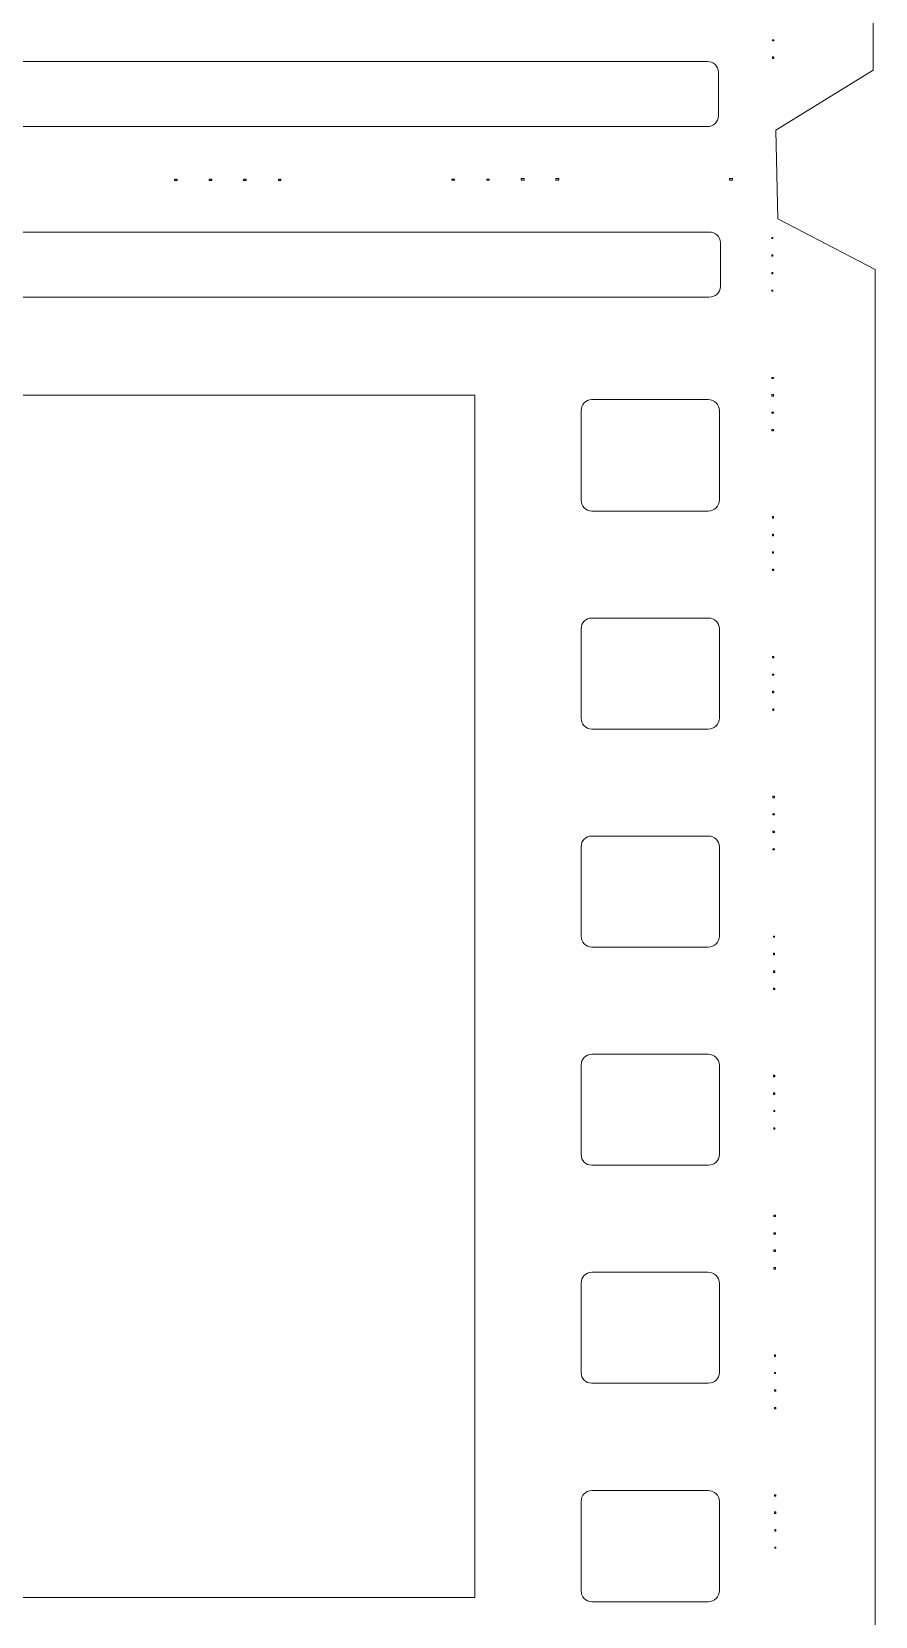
# Model space of a CAD drawing. Header units: centimetres. Extents: x -7.3 to 7.2, y -9.5 to 9.5.
# Drawn here: x -3.171 to -1.789, y 4.317 to 6.913 of the extents above; entities that cross this region are included whole.
import ezdxf

# ---------------------------------------------------------------- set-up
doc = ezdxf.new("R2010")
doc.units = ezdxf.units.CM
doc.header["$MEASUREMENT"] = 0
doc.layers.add('Layer 1', color=7, linetype='Continuous')

msp = doc.modelspace()

# ---------------------------------------------------------------- linework, layer by layer
at = {"layer": 'Layer 1', "lineweight": 9}
for points, knots in [([(-4.46691, 9.52087), (-4.46691, 9.52087), (-4.57605, 9.34393), (-4.57605, 9.34393), (-4.57605, 9.34393), (-4.57605, 9.34393), (-4.61905, 9.34393), (-4.61905, 9.34393), (-4.61905, 9.34393), (-4.61905, 9.34393), (-7.29051, 9.34393), (-7.29051, 9.34393), (-7.29051, 9.34393), (-7.29051, 9.34393), (-7.29051, -9.34393), (-7.29051, -9.34393), (-7.29051, -9.34393), (-7.29051, -9.34393), (-4.61905, -9.34393), (-4.61905, -9.34393), (-4.61905, -9.34393), (-4.61905, -9.34393), (-4.57605, -9.34393), (-4.57605, -9.34393), (-4.57605, -9.34393), (-4.57605, -9.34393), (-4.46691, -9.52004), (-4.46691, -9.52004), (-4.46691, -9.52004), (-4.46691, -9.52004), (-2.11956, -9.52004), (-2.11956, -9.52004), (-2.11956, -9.52004), (-2.11956, -9.52004), (-2.02778, -9.34393), (-2.02778, -9.34393), (-2.02778, -9.34393), (-2.02778, -9.34393), (-1.95172, -9.34393), (-1.95172, -9.34393), (-1.95172, -9.34393), (-1.95172, -9.34393), (-1.95172, -9.28026), (-1.95172, -9.28026), (-1.95172, -9.28026), (-1.95172, -9.28026), (-1.79214, -9.19675), (-1.79214, -9.19675), (-1.79214, -9.19675), (-1.79214, -9.19675), (-1.79214, -6.8494), (-1.79214, -6.8494), (-1.79214, -6.8494), (-1.79214, -6.8494), (-1.95172, -6.75101), (-1.95172, -6.75101), (-1.95172, -6.75101), (-1.95172, -6.75101), (-1.94841, -6.5997), (-1.94841, -6.5997), (-1.94841, -6.5997), (-1.94841, -6.5997), (-1.78883, -6.50131), (-1.78883, -6.50131), (-1.78883, -6.50131), (-1.78883, -6.50131), (-1.78883, -4.15396), (-1.78883, -4.15396), (-1.78883, -4.15396), (-1.78883, -4.15396), (-1.94841, -4.0721), (-1.94841, -4.0721), (-1.94841, -4.0721), (-1.94841, -4.0721), (-1.94841, -3.92989), (-1.94841, -3.92989), (-1.94841, -3.92989), (-1.94841, -3.92989), (-1.78883, -3.83232), (-1.78883, -3.83232), (-1.78883, -3.83232), (-1.78883, -3.83232), (-1.78883, -1.48497), (-1.78883, -1.48497), (-1.78883, -1.48497), (-1.78883, -1.48497), (-1.94841, -1.40229), (-1.94841, -1.40229), (-1.94841, -1.40229), (-1.94841, -1.40229), (-1.94841, -1.26008), (-1.94841, -1.26008), (-1.94841, -1.26008), (-1.94841, -1.26008), (-1.78883, -1.16169), (-1.78883, -1.16169), (-1.78883, -1.16169), (-1.78883, -1.16169), (-1.78883, 1.18484), (-1.78883, 1.18484), (-1.78883, 1.18484), (-1.78883, 1.18484), (-1.94841, 1.26752), (-1.94841, 1.26752), (-1.94841, 1.26752), (-1.94841, 1.26752), (-1.94841, 1.40891), (-1.94841, 1.40891), (-1.94841, 1.40891), (-1.94841, 1.40891), (-1.78883, 1.50647), (-1.78883, 1.50647), (-1.78883, 1.50647), (-1.78883, 1.50647), (-1.78883, 3.85382), (-1.78883, 3.85382), (-1.78883, 3.85382), (-1.78883, 3.85382), (-1.94841, 3.9365), (-1.94841, 3.9365), (-1.94841, 3.9365), (-1.94841, 3.9365), (-1.94841, 4.07872), (-1.94841, 4.07872), (-1.94841, 4.07872), (-1.94841, 4.07872), (-1.78883, 4.17711), (-1.78883, 4.17711), (-1.78883, 4.17711), (-1.78883, 4.17711), (-1.78883, 6.52363), (-1.78883, 6.52363), (-1.78883, 6.52363), (-1.78883, 6.52363), (-1.94841, 6.60632), (-1.94841, 6.60632), (-1.94841, 6.60632), (-1.94841, 6.60632), (-1.95172, 6.75184), (-1.95172, 6.75184), (-1.95172, 6.75184), (-1.95172, 6.75184), (-1.79214, 6.85023), (-1.79214, 6.85023), (-1.79214, 6.85023), (-1.79214, 6.85023), (-1.79214, 9.19758), (-1.79214, 9.19758), (-1.79214, 9.19758), (-1.79214, 9.19758), (-1.95172, 9.28026), (-1.95172, 9.28026), (-1.95172, 9.28026), (-1.95172, 9.28026), (-1.95172, 9.34393), (-1.95172, 9.34393), (-1.95172, 9.34393), (-1.95172, 9.34393), (-2.02778, 9.34393), (-2.02778, 9.34393), (-2.02778, 9.34393), (-2.02778, 9.34393), (-2.11956, 9.52087), (-2.11956, 9.52087), (-2.11956, 9.52087), (-2.11956, 9.52087), (-4.46691, 9.52087), (-4.46691, 9.52087)], [0, 0, 0, 0, 0.0232558, 0.0232558, 0.0232558, 0.0232558, 0.0465116, 0.0465116, 0.0465116, 0.0465116, 0.0697674, 0.0697674, 0.0697674, 0.0697674, 0.0930233, 0.0930233, 0.0930233, 0.0930233, 0.1162791, 0.1162791, 0.1162791, 0.1162791, 0.1395349, 0.1395349, 0.1395349, 0.1395349, 0.1627907, 0.1627907, 0.1627907, 0.1627907, 0.1860465, 0.1860465, 0.1860465, 0.1860465, 0.2093023, 0.2093023, 0.2093023, 0.2093023, 0.2325581, 0.2325581, 0.2325581, 0.2325581, 0.255814, 0.255814, 0.255814, 0.255814, 0.2790698, 0.2790698, 0.2790698, 0.2790698, 0.3023256, 0.3023256, 0.3023256, 0.3023256, 0.3255814, 0.3255814, 0.3255814, 0.3255814, 0.3488372, 0.3488372, 0.3488372, 0.3488372, 0.372093, 0.372093, 0.372093, 0.372093, 0.3953488, 0.3953488, 0.3953488, 0.3953488, 0.4186047, 0.4186047, 0.4186047, 0.4186047, 0.4418605, 0.4418605, 0.4418605, 0.4418605, 0.4651163, 0.4651163, 0.4651163, 0.4651163, 0.4883721, 0.4883721, 0.4883721, 0.4883721, 0.5116279, 0.5116279, 0.5116279, 0.5116279, 0.5348837, 0.5348837, 0.5348837, 0.5348837, 0.5581395, 0.5581395, 0.5581395, 0.5581395, 0.5813953, 0.5813953, 0.5813953, 0.5813953, 0.6046512, 0.6046512, 0.6046512, 0.6046512, 0.627907, 0.627907, 0.627907, 0.627907, 0.6511628, 0.6511628, 0.6511628, 0.6511628, 0.6744186, 0.6744186, 0.6744186, 0.6744186, 0.6976744, 0.6976744, 0.6976744, 0.6976744, 0.7209302, 0.7209302, 0.7209302, 0.7209302, 0.744186, 0.744186, 0.744186, 0.744186, 0.7674419, 0.7674419, 0.7674419, 0.7674419, 0.7906977, 0.7906977, 0.7906977, 0.7906977, 0.8139535, 0.8139535, 0.8139535, 0.8139535, 0.8372093, 0.8372093, 0.8372093, 0.8372093, 0.8604651, 0.8604651, 0.8604651, 0.8604651, 0.8837209, 0.8837209, 0.8837209, 0.8837209, 0.9069767, 0.9069767, 0.9069767, 0.9069767, 0.9302326, 0.9302326, 0.9302326, 0.9302326, 0.9534884, 0.9534884, 0.9534884, 0.9534884, 1, 1, 1, 1]), ([(-1.9575, 6.89984), (-1.9575, 6.89984), (-1.95502, 6.89984), (-1.95502, 6.89984), (-1.95502, 6.89984), (-1.95502, 6.89984), (-1.95502, 6.89818), (-1.95502, 6.89818), (-1.95502, 6.89818), (-1.95502, 6.89818), (-1.9575, 6.89818), (-1.9575, 6.89818), (-1.9575, 6.89818), (-1.9575, 6.89818), (-1.9575, 6.89984), (-1.9575, 6.89984)], [0, 0, 0, 0, 0.2, 0.2, 0.2, 0.2, 0.4, 0.4, 0.4, 0.4, 0.6, 0.6, 0.6, 0.6, 1, 1, 1, 1]), ([(-4.50577, 6.86428), (-4.50577, 6.86428), (-2.06416, 6.86428), (-2.06416, 6.86428), (-2.06416, 6.86428), (-2.05431, 6.86428), (-2.04597, 6.85677), (-2.04597, 6.84692), (-2.04597, 6.84692), (-2.04597, 6.84692), (-2.04597, 6.77499), (-2.04597, 6.77499), (-2.04597, 6.77499), (-2.04597, 6.76514), (-2.05431, 6.75762), (-2.06416, 6.75762), (-2.06416, 6.75762), (-2.06416, 6.75762), (-4.50577, 6.75762), (-4.50577, 6.75762), (-4.50577, 6.75762), (-4.51562, 6.75762), (-4.52313, 6.76514), (-4.52313, 6.77499), (-4.52313, 6.77499), (-4.52313, 6.77499), (-4.52313, 6.84692), (-4.52313, 6.84692), (-4.52313, 6.84692), (-4.52313, 6.85677), (-4.51562, 6.86428), (-4.50577, 6.86428)], [0, 0, 0, 0, 0.1111111, 0.1111111, 0.1111111, 0.1111111, 0.2222222, 0.2222222, 0.2222222, 0.2222222, 0.3333333, 0.3333333, 0.3333333, 0.3333333, 0.4444444, 0.4444444, 0.4444444, 0.4444444, 0.5555556, 0.5555556, 0.5555556, 0.5555556, 0.6666667, 0.6666667, 0.6666667, 0.6666667, 0.7777778, 0.7777778, 0.7777778, 0.7777778, 1, 1, 1, 1]), ([(-1.9575, 6.87173), (-1.9575, 6.87173), (-1.95502, 6.87173), (-1.95502, 6.87173), (-1.95502, 6.87173), (-1.95502, 6.87173), (-1.95502, 6.86924), (-1.95502, 6.86924), (-1.95502, 6.86924), (-1.95502, 6.86924), (-1.9575, 6.86924), (-1.9575, 6.86924), (-1.9575, 6.86924), (-1.9575, 6.86924), (-1.9575, 6.87173), (-1.9575, 6.87173)], [0, 0, 0, 0, 0.2, 0.2, 0.2, 0.2, 0.4, 0.4, 0.4, 0.4, 0.6, 0.6, 0.6, 0.6, 1, 1, 1, 1]), ([(-2.36926, 6.67246), (-2.36926, 6.67246), (-2.3643, 6.67246), (-2.3643, 6.67246), (-2.3643, 6.67246), (-2.3643, 6.67246), (-2.3643, 6.66998), (-2.3643, 6.66998), (-2.3643, 6.66998), (-2.3643, 6.66998), (-2.36926, 6.66998), (-2.36926, 6.66998), (-2.36926, 6.66998), (-2.36926, 6.66998), (-2.36926, 6.67246), (-2.36926, 6.67246)], [0, 0, 0, 0, 0.2, 0.2, 0.2, 0.2, 0.4, 0.4, 0.4, 0.4, 0.6, 0.6, 0.6, 0.6, 1, 1, 1, 1]), ([(-2.31221, 6.67246), (-2.31221, 6.67246), (-2.30725, 6.67246), (-2.30725, 6.67246), (-2.30725, 6.67246), (-2.30725, 6.67246), (-2.30725, 6.66998), (-2.30725, 6.66998), (-2.30725, 6.66998), (-2.30725, 6.66998), (-2.31221, 6.66998), (-2.31221, 6.66998), (-2.31221, 6.66998), (-2.31221, 6.66998), (-2.31221, 6.67246), (-2.31221, 6.67246)], [0, 0, 0, 0, 0.2, 0.2, 0.2, 0.2, 0.4, 0.4, 0.4, 0.4, 0.6, 0.6, 0.6, 0.6, 1, 1, 1, 1]), ([(-2.02778, 6.67246), (-2.02778, 6.67246), (-2.02282, 6.67246), (-2.02282, 6.67246), (-2.02282, 6.67246), (-2.02282, 6.67246), (-2.02282, 6.66998), (-2.02282, 6.66998), (-2.02282, 6.66998), (-2.02282, 6.66998), (-2.02778, 6.66998), (-2.02778, 6.66998), (-2.02778, 6.66998), (-2.02778, 6.66998), (-2.02778, 6.67246), (-2.02778, 6.67246)], [0, 0, 0, 0, 0.2, 0.2, 0.2, 0.2, 0.4, 0.4, 0.4, 0.4, 0.6, 0.6, 0.6, 0.6, 1, 1, 1, 1]), ([(-2.93729, 6.67163), (-2.93729, 6.67163), (-2.93315, 6.67163), (-2.93315, 6.67163), (-2.93315, 6.67163), (-2.93315, 6.67163), (-2.93315, 6.66915), (-2.93315, 6.66915), (-2.93315, 6.66915), (-2.93315, 6.66915), (-2.93729, 6.66915), (-2.93729, 6.66915), (-2.93729, 6.66915), (-2.93729, 6.66915), (-2.93729, 6.67163), (-2.93729, 6.67163)], [0, 0, 0, 0, 0.2, 0.2, 0.2, 0.2, 0.4, 0.4, 0.4, 0.4, 0.6, 0.6, 0.6, 0.6, 1, 1, 1, 1]), ([(-2.88024, 6.67163), (-2.88024, 6.67163), (-2.8761, 6.67163), (-2.8761, 6.67163), (-2.8761, 6.67163), (-2.8761, 6.67163), (-2.8761, 6.66915), (-2.8761, 6.66915), (-2.8761, 6.66915), (-2.8761, 6.66915), (-2.88024, 6.66915), (-2.88024, 6.66915), (-2.88024, 6.66915), (-2.88024, 6.66915), (-2.88024, 6.67163), (-2.88024, 6.67163)], [0, 0, 0, 0, 0.2, 0.2, 0.2, 0.2, 0.4, 0.4, 0.4, 0.4, 0.6, 0.6, 0.6, 0.6, 1, 1, 1, 1]), ([(-2.82401, 6.67163), (-2.82401, 6.67163), (-2.81988, 6.67163), (-2.81988, 6.67163), (-2.81988, 6.67163), (-2.81988, 6.67163), (-2.81988, 6.66915), (-2.81988, 6.66915), (-2.81988, 6.66915), (-2.81988, 6.66915), (-2.82401, 6.66915), (-2.82401, 6.66915), (-2.82401, 6.66915), (-2.82401, 6.66915), (-2.82401, 6.67163), (-2.82401, 6.67163)], [0, 0, 0, 0, 0.2, 0.2, 0.2, 0.2, 0.4, 0.4, 0.4, 0.4, 0.6, 0.6, 0.6, 0.6, 1, 1, 1, 1]), ([(-2.76696, 6.67163), (-2.76696, 6.67163), (-2.76283, 6.67163), (-2.76283, 6.67163), (-2.76283, 6.67163), (-2.76283, 6.67163), (-2.76283, 6.66915), (-2.76283, 6.66915), (-2.76283, 6.66915), (-2.76283, 6.66915), (-2.76696, 6.66915), (-2.76696, 6.66915), (-2.76696, 6.66915), (-2.76696, 6.66915), (-2.76696, 6.67163), (-2.76696, 6.67163)], [0, 0, 0, 0, 0.2, 0.2, 0.2, 0.2, 0.4, 0.4, 0.4, 0.4, 0.6, 0.6, 0.6, 0.6, 1, 1, 1, 1]), ([(-2.48254, 6.67163), (-2.48254, 6.67163), (-2.4784, 6.67163), (-2.4784, 6.67163), (-2.4784, 6.67163), (-2.4784, 6.67163), (-2.4784, 6.66998), (-2.4784, 6.66998), (-2.4784, 6.66998), (-2.4784, 6.66998), (-2.48254, 6.66998), (-2.48254, 6.66998), (-2.48254, 6.66998), (-2.48254, 6.66998), (-2.48254, 6.67163), (-2.48254, 6.67163)], [0, 0, 0, 0, 0.2, 0.2, 0.2, 0.2, 0.4, 0.4, 0.4, 0.4, 0.6, 0.6, 0.6, 0.6, 1, 1, 1, 1]), ([(-2.42549, 6.67163), (-2.42549, 6.67163), (-2.42135, 6.67163), (-2.42135, 6.67163), (-2.42135, 6.67163), (-2.42135, 6.67163), (-2.42135, 6.66998), (-2.42135, 6.66998), (-2.42135, 6.66998), (-2.42135, 6.66998), (-2.42549, 6.66998), (-2.42549, 6.66998), (-2.42549, 6.66998), (-2.42549, 6.66998), (-2.42549, 6.67163), (-2.42549, 6.67163)], [0, 0, 0, 0, 0.2, 0.2, 0.2, 0.2, 0.4, 0.4, 0.4, 0.4, 0.6, 0.6, 0.6, 0.6, 1, 1, 1, 1]), ([(-4.50246, 6.58482), (-4.50246, 6.58482), (-2.06086, 6.58482), (-2.06086, 6.58482), (-2.06086, 6.58482), (-2.05101, 6.58482), (-2.04267, 6.57731), (-2.04267, 6.56745), (-2.04267, 6.56745), (-2.04267, 6.56745), (-2.04267, 6.49552), (-2.04267, 6.49552), (-2.04267, 6.49552), (-2.04267, 6.48567), (-2.051, 6.47816), (-2.06086, 6.47816), (-2.06086, 6.47816), (-2.06086, 6.47816), (-4.50246, 6.47816), (-4.50246, 6.47816), (-4.50246, 6.47816), (-4.51232, 6.47816), (-4.52065, 6.48567), (-4.52065, 6.49552), (-4.52065, 6.49552), (-4.52065, 6.49552), (-4.52065, 6.56745), (-4.52065, 6.56745), (-4.52065, 6.56745), (-4.52065, 6.57731), (-4.51232, 6.58482), (-4.50246, 6.58482)], [0, 0, 0, 0, 0.1111111, 0.1111111, 0.1111111, 0.1111111, 0.2222222, 0.2222222, 0.2222222, 0.2222222, 0.3333333, 0.3333333, 0.3333333, 0.3333333, 0.4444444, 0.4444444, 0.4444444, 0.4444444, 0.5555556, 0.5555556, 0.5555556, 0.5555556, 0.6666667, 0.6666667, 0.6666667, 0.6666667, 0.7777778, 0.7777778, 0.7777778, 0.7777778, 1, 1, 1, 1]), ([(-1.95833, 6.57572), (-1.95833, 6.57572), (-1.95668, 6.57572), (-1.95668, 6.57572), (-1.95668, 6.57572), (-1.95668, 6.57572), (-1.95668, 6.57407), (-1.95668, 6.57407), (-1.95668, 6.57407), (-1.95668, 6.57407), (-1.95833, 6.57407), (-1.95833, 6.57407), (-1.95833, 6.57407), (-1.95833, 6.57407), (-1.95833, 6.57572), (-1.95833, 6.57572)], [0, 0, 0, 0, 0.2, 0.2, 0.2, 0.2, 0.4, 0.4, 0.4, 0.4, 0.6, 0.6, 0.6, 0.6, 1, 1, 1, 1]), ([(-1.95833, 6.54761), (-1.95833, 6.54761), (-1.95668, 6.54761), (-1.95668, 6.54761), (-1.95668, 6.54761), (-1.95668, 6.54761), (-1.95668, 6.54513), (-1.95668, 6.54513), (-1.95668, 6.54513), (-1.95668, 6.54513), (-1.95833, 6.54513), (-1.95833, 6.54513), (-1.95833, 6.54513), (-1.95833, 6.54513), (-1.95833, 6.54761), (-1.95833, 6.54761)], [0, 0, 0, 0, 0.2, 0.2, 0.2, 0.2, 0.4, 0.4, 0.4, 0.4, 0.6, 0.6, 0.6, 0.6, 1, 1, 1, 1]), ([(-1.95833, 6.51867), (-1.95833, 6.51867), (-1.95668, 6.51867), (-1.95668, 6.51867), (-1.95668, 6.51867), (-1.95668, 6.51867), (-1.95668, 6.51619), (-1.95668, 6.51619), (-1.95668, 6.51619), (-1.95668, 6.51619), (-1.95833, 6.51619), (-1.95833, 6.51619), (-1.95833, 6.51619), (-1.95833, 6.51619), (-1.95833, 6.51867), (-1.95833, 6.51867)], [0, 0, 0, 0, 0.2, 0.2, 0.2, 0.2, 0.4, 0.4, 0.4, 0.4, 0.6, 0.6, 0.6, 0.6, 1, 1, 1, 1]), ([(-1.95833, 6.48973), (-1.95833, 6.48973), (-1.95668, 6.48973), (-1.95668, 6.48973), (-1.95668, 6.48973), (-1.95668, 6.48973), (-1.95668, 6.48808), (-1.95668, 6.48808), (-1.95668, 6.48808), (-1.95668, 6.48808), (-1.95833, 6.48808), (-1.95833, 6.48808), (-1.95833, 6.48808), (-1.95833, 6.48808), (-1.95833, 6.48973), (-1.95833, 6.48973)], [0, 0, 0, 0, 0.2, 0.2, 0.2, 0.2, 0.4, 0.4, 0.4, 0.4, 0.6, 0.6, 0.6, 0.6, 1, 1, 1, 1]), ([(-1.95833, 6.34669), (-1.95833, 6.34669), (-1.95585, 6.34669), (-1.95585, 6.34669), (-1.95585, 6.34669), (-1.95585, 6.34669), (-1.95585, 6.34504), (-1.95585, 6.34504), (-1.95585, 6.34504), (-1.95585, 6.34504), (-1.95833, 6.34504), (-1.95833, 6.34504), (-1.95833, 6.34504), (-1.95833, 6.34504), (-1.95833, 6.34669), (-1.95833, 6.34669)], [0, 0, 0, 0, 0.2, 0.2, 0.2, 0.2, 0.4, 0.4, 0.4, 0.4, 0.6, 0.6, 0.6, 0.6, 1, 1, 1, 1]), ([(-4.16264, 6.31775), (-4.16264, 6.31775), (-2.44533, 6.31775), (-2.44533, 6.31775), (-2.44533, 6.31775), (-2.44533, 6.31775), (-2.44533, 4.34743), (-2.44533, 4.34743), (-2.44533, 4.34743), (-2.44533, 4.34743), (-4.16264, 4.34743), (-4.16264, 4.34743), (-4.16264, 4.34743), (-4.16264, 4.34743), (-4.16264, 6.31775), (-4.16264, 6.31775)], [0, 0, 0, 0, 0.2, 0.2, 0.2, 0.2, 0.4, 0.4, 0.4, 0.4, 0.6, 0.6, 0.6, 0.6, 1, 1, 1, 1]), ([(-2.25351, 6.31031), (-2.25351, 6.31031), (-2.06251, 6.31031), (-2.06251, 6.31031), (-2.06251, 6.31031), (-2.05266, 6.31031), (-2.04432, 6.30197), (-2.04432, 6.29212), (-2.04432, 6.29212), (-2.04432, 6.29212), (-2.04432, 6.14577), (-2.04432, 6.14577), (-2.04432, 6.14577), (-2.04432, 6.13592), (-2.05266, 6.12758), (-2.06251, 6.12758), (-2.06251, 6.12758), (-2.06251, 6.12758), (-2.25351, 6.12758), (-2.25351, 6.12758), (-2.25351, 6.12758), (-2.26336, 6.12758), (-2.27087, 6.13592), (-2.27087, 6.14577), (-2.27087, 6.14577), (-2.27087, 6.14577), (-2.27087, 6.29212), (-2.27087, 6.29212), (-2.27087, 6.29212), (-2.27087, 6.30197), (-2.26336, 6.31031), (-2.25351, 6.31031)], [0, 0, 0, 0, 0.1111111, 0.1111111, 0.1111111, 0.1111111, 0.2222222, 0.2222222, 0.2222222, 0.2222222, 0.3333333, 0.3333333, 0.3333333, 0.3333333, 0.4444444, 0.4444444, 0.4444444, 0.4444444, 0.5555556, 0.5555556, 0.5555556, 0.5555556, 0.6666667, 0.6666667, 0.6666667, 0.6666667, 0.7777778, 0.7777778, 0.7777778, 0.7777778, 1, 1, 1, 1]), ([(-1.95833, 6.31858), (-1.95833, 6.31858), (-1.95585, 6.31858), (-1.95585, 6.31858), (-1.95585, 6.31858), (-1.95585, 6.31858), (-1.95585, 6.3161), (-1.95585, 6.3161), (-1.95585, 6.3161), (-1.95585, 6.3161), (-1.95833, 6.3161), (-1.95833, 6.3161), (-1.95833, 6.3161), (-1.95833, 6.3161), (-1.95833, 6.31858), (-1.95833, 6.31858)], [0, 0, 0, 0, 0.2, 0.2, 0.2, 0.2, 0.4, 0.4, 0.4, 0.4, 0.6, 0.6, 0.6, 0.6, 1, 1, 1, 1]), ([(-1.95833, 6.28964), (-1.95833, 6.28964), (-1.95585, 6.28964), (-1.95585, 6.28964), (-1.95585, 6.28964), (-1.95585, 6.28964), (-1.95585, 6.28799), (-1.95585, 6.28799), (-1.95585, 6.28799), (-1.95585, 6.28799), (-1.95833, 6.28799), (-1.95833, 6.28799), (-1.95833, 6.28799), (-1.95833, 6.28799), (-1.95833, 6.28964), (-1.95833, 6.28964)], [0, 0, 0, 0, 0.2, 0.2, 0.2, 0.2, 0.4, 0.4, 0.4, 0.4, 0.6, 0.6, 0.6, 0.6, 1, 1, 1, 1]), ([(-1.95833, 6.26153), (-1.95833, 6.26153), (-1.95585, 6.26153), (-1.95585, 6.26153), (-1.95585, 6.26153), (-1.95585, 6.26153), (-1.95585, 6.25905), (-1.95585, 6.25905), (-1.95585, 6.25905), (-1.95585, 6.25905), (-1.95833, 6.25905), (-1.95833, 6.25905), (-1.95833, 6.25905), (-1.95833, 6.25905), (-1.95833, 6.26153), (-1.95833, 6.26153)], [0, 0, 0, 0, 0.2, 0.2, 0.2, 0.2, 0.4, 0.4, 0.4, 0.4, 0.6, 0.6, 0.6, 0.6, 1, 1, 1, 1]), ([(-1.9575, 6.11849), (-1.9575, 6.11849), (-1.95585, 6.11849), (-1.95585, 6.11849), (-1.95585, 6.11849), (-1.95585, 6.11849), (-1.95585, 6.11601), (-1.95585, 6.11601), (-1.95585, 6.11601), (-1.95585, 6.11601), (-1.9575, 6.11601), (-1.9575, 6.11601), (-1.9575, 6.11601), (-1.9575, 6.11601), (-1.9575, 6.11849), (-1.9575, 6.11849)], [0, 0, 0, 0, 0.2, 0.2, 0.2, 0.2, 0.4, 0.4, 0.4, 0.4, 0.6, 0.6, 0.6, 0.6, 1, 1, 1, 1]), ([(-1.9575, 6.08955), (-1.9575, 6.08955), (-1.95585, 6.08955), (-1.95585, 6.08955), (-1.95585, 6.08955), (-1.95585, 6.08955), (-1.95585, 6.08707), (-1.95585, 6.08707), (-1.95585, 6.08707), (-1.95585, 6.08707), (-1.9575, 6.08707), (-1.9575, 6.08707), (-1.9575, 6.08707), (-1.9575, 6.08707), (-1.9575, 6.08955), (-1.9575, 6.08955)], [0, 0, 0, 0, 0.2, 0.2, 0.2, 0.2, 0.4, 0.4, 0.4, 0.4, 0.6, 0.6, 0.6, 0.6, 1, 1, 1, 1]), ([(-1.9575, 6.06061), (-1.9575, 6.06061), (-1.95585, 6.06061), (-1.95585, 6.06061), (-1.95585, 6.06061), (-1.95585, 6.06061), (-1.95585, 6.05896), (-1.95585, 6.05896), (-1.95585, 6.05896), (-1.95585, 6.05896), (-1.9575, 6.05896), (-1.9575, 6.05896), (-1.9575, 6.05896), (-1.9575, 6.05896), (-1.9575, 6.06061), (-1.9575, 6.06061)], [0, 0, 0, 0, 0.2, 0.2, 0.2, 0.2, 0.4, 0.4, 0.4, 0.4, 0.6, 0.6, 0.6, 0.6, 1, 1, 1, 1]), ([(-1.9575, 6.0325), (-1.9575, 6.0325), (-1.95502, 6.0325), (-1.95502, 6.0325), (-1.95502, 6.0325), (-1.95502, 6.0325), (-1.95502, 6.03002), (-1.95502, 6.03002), (-1.95502, 6.03002), (-1.95502, 6.03002), (-1.9575, 6.03002), (-1.9575, 6.03002), (-1.9575, 6.03002), (-1.9575, 6.03002), (-1.9575, 6.0325), (-1.9575, 6.0325)], [0, 0, 0, 0, 0.2, 0.2, 0.2, 0.2, 0.4, 0.4, 0.4, 0.4, 0.6, 0.6, 0.6, 0.6, 1, 1, 1, 1]), ([(-2.25351, 5.9523), (-2.25351, 5.9523), (-2.06251, 5.9523), (-2.06251, 5.9523), (-2.06251, 5.9523), (-2.05266, 5.9523), (-2.04432, 5.94479), (-2.04432, 5.93493), (-2.04432, 5.93493), (-2.04432, 5.93493), (-2.04432, 5.78859), (-2.04432, 5.78859), (-2.04432, 5.78859), (-2.04432, 5.77874), (-2.05266, 5.7704), (-2.06251, 5.7704), (-2.06251, 5.7704), (-2.06251, 5.7704), (-2.25351, 5.7704), (-2.25351, 5.7704), (-2.25351, 5.7704), (-2.26336, 5.7704), (-2.27087, 5.77874), (-2.27087, 5.78859), (-2.27087, 5.78859), (-2.27087, 5.78859), (-2.27087, 5.93493), (-2.27087, 5.93493), (-2.27087, 5.93493), (-2.27087, 5.94479), (-2.26336, 5.9523), (-2.25351, 5.9523)], [0, 0, 0, 0, 0.1111111, 0.1111111, 0.1111111, 0.1111111, 0.2222222, 0.2222222, 0.2222222, 0.2222222, 0.3333333, 0.3333333, 0.3333333, 0.3333333, 0.4444444, 0.4444444, 0.4444444, 0.4444444, 0.5555556, 0.5555556, 0.5555556, 0.5555556, 0.6666667, 0.6666667, 0.6666667, 0.6666667, 0.7777778, 0.7777778, 0.7777778, 0.7777778, 1, 1, 1, 1]), ([(-1.9575, 5.88946), (-1.9575, 5.88946), (-1.95502, 5.88946), (-1.95502, 5.88946), (-1.95502, 5.88946), (-1.95502, 5.88946), (-1.95502, 5.88698), (-1.95502, 5.88698), (-1.95502, 5.88698), (-1.95502, 5.88698), (-1.9575, 5.88698), (-1.9575, 5.88698), (-1.9575, 5.88698), (-1.9575, 5.88698), (-1.9575, 5.88946), (-1.9575, 5.88946)], [0, 0, 0, 0, 0.2, 0.2, 0.2, 0.2, 0.4, 0.4, 0.4, 0.4, 0.6, 0.6, 0.6, 0.6, 1, 1, 1, 1]), ([(-1.9575, 5.86052), (-1.9575, 5.86052), (-1.95502, 5.86052), (-1.95502, 5.86052), (-1.95502, 5.86052), (-1.95502, 5.86052), (-1.95502, 5.85887), (-1.95502, 5.85887), (-1.95502, 5.85887), (-1.95502, 5.85887), (-1.9575, 5.85887), (-1.9575, 5.85887), (-1.9575, 5.85887), (-1.9575, 5.85887), (-1.9575, 5.86052), (-1.9575, 5.86052)], [0, 0, 0, 0, 0.2, 0.2, 0.2, 0.2, 0.4, 0.4, 0.4, 0.4, 0.6, 0.6, 0.6, 0.6, 1, 1, 1, 1]), ([(-1.9575, 5.83241), (-1.9575, 5.83241), (-1.95502, 5.83241), (-1.95502, 5.83241), (-1.95502, 5.83241), (-1.95502, 5.83241), (-1.95502, 5.82993), (-1.95502, 5.82993), (-1.95502, 5.82993), (-1.95502, 5.82993), (-1.9575, 5.82993), (-1.9575, 5.82993), (-1.9575, 5.82993), (-1.9575, 5.82993), (-1.9575, 5.83241), (-1.9575, 5.83241)], [0, 0, 0, 0, 0.2, 0.2, 0.2, 0.2, 0.4, 0.4, 0.4, 0.4, 0.6, 0.6, 0.6, 0.6, 1, 1, 1, 1]), ([(-1.95668, 5.80347), (-1.95668, 5.80347), (-1.95502, 5.80347), (-1.95502, 5.80347), (-1.95502, 5.80347), (-1.95502, 5.80347), (-1.95502, 5.80099), (-1.95502, 5.80099), (-1.95502, 5.80099), (-1.95502, 5.80099), (-1.95668, 5.80099), (-1.95668, 5.80099), (-1.95668, 5.80099), (-1.95668, 5.80099), (-1.95668, 5.80347), (-1.95668, 5.80347)], [0, 0, 0, 0, 0.2, 0.2, 0.2, 0.2, 0.4, 0.4, 0.4, 0.4, 0.6, 0.6, 0.6, 0.6, 1, 1, 1, 1]), ([(-1.95668, 5.66043), (-1.95668, 5.66043), (-1.9542, 5.66043), (-1.9542, 5.66043), (-1.9542, 5.66043), (-1.9542, 5.66043), (-1.9542, 5.65795), (-1.9542, 5.65795), (-1.9542, 5.65795), (-1.9542, 5.65795), (-1.95668, 5.65795), (-1.95668, 5.65795), (-1.95668, 5.65795), (-1.95668, 5.65795), (-1.95668, 5.66043), (-1.95668, 5.66043)], [0, 0, 0, 0, 0.2, 0.2, 0.2, 0.2, 0.4, 0.4, 0.4, 0.4, 0.6, 0.6, 0.6, 0.6, 1, 1, 1, 1]), ([(-1.95668, 5.63149), (-1.95668, 5.63149), (-1.9542, 5.63149), (-1.9542, 5.63149), (-1.9542, 5.63149), (-1.9542, 5.63149), (-1.9542, 5.62984), (-1.9542, 5.62984), (-1.9542, 5.62984), (-1.9542, 5.62984), (-1.95668, 5.62984), (-1.95668, 5.62984), (-1.95668, 5.62984), (-1.95668, 5.62984), (-1.95668, 5.63149), (-1.95668, 5.63149)], [0, 0, 0, 0, 0.2, 0.2, 0.2, 0.2, 0.4, 0.4, 0.4, 0.4, 0.6, 0.6, 0.6, 0.6, 1, 1, 1, 1]), ([(-2.25351, 5.59511), (-2.25351, 5.59511), (-2.06251, 5.59511), (-2.06251, 5.59511), (-2.06251, 5.59511), (-2.05266, 5.59511), (-2.04432, 5.5876), (-2.04432, 5.57775), (-2.04432, 5.57775), (-2.04432, 5.57775), (-2.04432, 5.4314), (-2.04432, 5.4314), (-2.04432, 5.4314), (-2.04432, 5.42155), (-2.05266, 5.41321), (-2.06251, 5.41321), (-2.06251, 5.41321), (-2.06251, 5.41321), (-2.25351, 5.41321), (-2.25351, 5.41321), (-2.25351, 5.41321), (-2.26336, 5.41321), (-2.27087, 5.42155), (-2.27087, 5.4314), (-2.27087, 5.4314), (-2.27087, 5.4314), (-2.27087, 5.57775), (-2.27087, 5.57775), (-2.27087, 5.57775), (-2.27087, 5.5876), (-2.26336, 5.59511), (-2.25351, 5.59511)], [0, 0, 0, 0, 0.1111111, 0.1111111, 0.1111111, 0.1111111, 0.2222222, 0.2222222, 0.2222222, 0.2222222, 0.3333333, 0.3333333, 0.3333333, 0.3333333, 0.4444444, 0.4444444, 0.4444444, 0.4444444, 0.5555556, 0.5555556, 0.5555556, 0.5555556, 0.6666667, 0.6666667, 0.6666667, 0.6666667, 0.7777778, 0.7777778, 0.7777778, 0.7777778, 1, 1, 1, 1]), ([(-1.95668, 5.60338), (-1.95668, 5.60338), (-1.9542, 5.60338), (-1.9542, 5.60338), (-1.9542, 5.60338), (-1.9542, 5.60338), (-1.9542, 5.6009), (-1.9542, 5.6009), (-1.9542, 5.6009), (-1.9542, 5.6009), (-1.95668, 5.6009), (-1.95668, 5.6009), (-1.95668, 5.6009), (-1.95668, 5.6009), (-1.95668, 5.60338), (-1.95668, 5.60338)], [0, 0, 0, 0, 0.2, 0.2, 0.2, 0.2, 0.4, 0.4, 0.4, 0.4, 0.6, 0.6, 0.6, 0.6, 1, 1, 1, 1]), ([(-1.95668, 5.57444), (-1.95668, 5.57444), (-1.9542, 5.57444), (-1.9542, 5.57444), (-1.9542, 5.57444), (-1.9542, 5.57444), (-1.9542, 5.57279), (-1.9542, 5.57279), (-1.9542, 5.57279), (-1.9542, 5.57279), (-1.95668, 5.57279), (-1.95668, 5.57279), (-1.95668, 5.57279), (-1.95668, 5.57279), (-1.95668, 5.57444), (-1.95668, 5.57444)], [0, 0, 0, 0, 0.2, 0.2, 0.2, 0.2, 0.4, 0.4, 0.4, 0.4, 0.6, 0.6, 0.6, 0.6, 1, 1, 1, 1]), ([(-1.95585, 5.4314), (-1.95585, 5.4314), (-1.9542, 5.4314), (-1.9542, 5.4314), (-1.9542, 5.4314), (-1.9542, 5.4314), (-1.9542, 5.42975), (-1.9542, 5.42975), (-1.9542, 5.42975), (-1.9542, 5.42975), (-1.95585, 5.42975), (-1.95585, 5.42975), (-1.95585, 5.42975), (-1.95585, 5.42975), (-1.95585, 5.4314), (-1.95585, 5.4314)], [0, 0, 0, 0, 0.2, 0.2, 0.2, 0.2, 0.4, 0.4, 0.4, 0.4, 0.6, 0.6, 0.6, 0.6, 1, 1, 1, 1]), ([(-1.95585, 5.40329), (-1.95585, 5.40329), (-1.9542, 5.40329), (-1.9542, 5.40329), (-1.9542, 5.40329), (-1.9542, 5.40329), (-1.9542, 5.40081), (-1.9542, 5.40081), (-1.9542, 5.40081), (-1.9542, 5.40081), (-1.95585, 5.40081), (-1.95585, 5.40081), (-1.95585, 5.40081), (-1.95585, 5.40081), (-1.95585, 5.40329), (-1.95585, 5.40329)], [0, 0, 0, 0, 0.2, 0.2, 0.2, 0.2, 0.4, 0.4, 0.4, 0.4, 0.6, 0.6, 0.6, 0.6, 1, 1, 1, 1]), ([(-1.95585, 5.37435), (-1.95585, 5.37435), (-1.95337, 5.37435), (-1.95337, 5.37435), (-1.95337, 5.37435), (-1.95337, 5.37435), (-1.95337, 5.37187), (-1.95337, 5.37187), (-1.95337, 5.37187), (-1.95337, 5.37187), (-1.95585, 5.37187), (-1.95585, 5.37187), (-1.95585, 5.37187), (-1.95585, 5.37187), (-1.95585, 5.37435), (-1.95585, 5.37435)], [0, 0, 0, 0, 0.2, 0.2, 0.2, 0.2, 0.4, 0.4, 0.4, 0.4, 0.6, 0.6, 0.6, 0.6, 1, 1, 1, 1]), ([(-1.95585, 5.34624), (-1.95585, 5.34624), (-1.95337, 5.34624), (-1.95337, 5.34624), (-1.95337, 5.34624), (-1.95337, 5.34624), (-1.95337, 5.34376), (-1.95337, 5.34376), (-1.95337, 5.34376), (-1.95337, 5.34376), (-1.95585, 5.34376), (-1.95585, 5.34376), (-1.95585, 5.34376), (-1.95585, 5.34376), (-1.95585, 5.34624), (-1.95585, 5.34624)], [0, 0, 0, 0, 0.2, 0.2, 0.2, 0.2, 0.4, 0.4, 0.4, 0.4, 0.6, 0.6, 0.6, 0.6, 1, 1, 1, 1]), ([(-2.25351, 5.23792), (-2.25351, 5.23792), (-2.06251, 5.23792), (-2.06251, 5.23792), (-2.06251, 5.23792), (-2.05266, 5.23792), (-2.04432, 5.22958), (-2.04432, 5.21973), (-2.04432, 5.21973), (-2.04432, 5.21973), (-2.04432, 5.07339), (-2.04432, 5.07339), (-2.04432, 5.07339), (-2.04432, 5.06354), (-2.05266, 5.05602), (-2.06251, 5.05602), (-2.06251, 5.05602), (-2.06251, 5.05602), (-2.25351, 5.05602), (-2.25351, 5.05602), (-2.25351, 5.05602), (-2.26336, 5.05602), (-2.27087, 5.06354), (-2.27087, 5.07339), (-2.27087, 5.07339), (-2.27087, 5.07339), (-2.27087, 5.21973), (-2.27087, 5.21973), (-2.27087, 5.21973), (-2.27087, 5.22958), (-2.26336, 5.23792), (-2.25351, 5.23792)], [0, 0, 0, 0, 0.1111111, 0.1111111, 0.1111111, 0.1111111, 0.2222222, 0.2222222, 0.2222222, 0.2222222, 0.3333333, 0.3333333, 0.3333333, 0.3333333, 0.4444444, 0.4444444, 0.4444444, 0.4444444, 0.5555556, 0.5555556, 0.5555556, 0.5555556, 0.6666667, 0.6666667, 0.6666667, 0.6666667, 0.7777778, 0.7777778, 0.7777778, 0.7777778, 1, 1, 1, 1]), ([(-1.95585, 5.2032), (-1.95585, 5.2032), (-1.95337, 5.2032), (-1.95337, 5.2032), (-1.95337, 5.2032), (-1.95337, 5.2032), (-1.95337, 5.20072), (-1.95337, 5.20072), (-1.95337, 5.20072), (-1.95337, 5.20072), (-1.95585, 5.20072), (-1.95585, 5.20072), (-1.95585, 5.20072), (-1.95585, 5.20072), (-1.95585, 5.2032), (-1.95585, 5.2032)], [0, 0, 0, 0, 0.2, 0.2, 0.2, 0.2, 0.4, 0.4, 0.4, 0.4, 0.6, 0.6, 0.6, 0.6, 1, 1, 1, 1]), ([(-1.95585, 5.17426), (-1.95585, 5.17426), (-1.95337, 5.17426), (-1.95337, 5.17426), (-1.95337, 5.17426), (-1.95337, 5.17426), (-1.95337, 5.17178), (-1.95337, 5.17178), (-1.95337, 5.17178), (-1.95337, 5.17178), (-1.95585, 5.17178), (-1.95585, 5.17178), (-1.95585, 5.17178), (-1.95585, 5.17178), (-1.95585, 5.17426), (-1.95585, 5.17426)], [0, 0, 0, 0, 0.2, 0.2, 0.2, 0.2, 0.4, 0.4, 0.4, 0.4, 0.6, 0.6, 0.6, 0.6, 1, 1, 1, 1]), ([(-1.95502, 5.14532), (-1.95502, 5.14532), (-1.95337, 5.14532), (-1.95337, 5.14532), (-1.95337, 5.14532), (-1.95337, 5.14532), (-1.95337, 5.14367), (-1.95337, 5.14367), (-1.95337, 5.14367), (-1.95337, 5.14367), (-1.95502, 5.14367), (-1.95502, 5.14367), (-1.95502, 5.14367), (-1.95502, 5.14367), (-1.95502, 5.14532), (-1.95502, 5.14532)], [0, 0, 0, 0, 0.2, 0.2, 0.2, 0.2, 0.4, 0.4, 0.4, 0.4, 0.6, 0.6, 0.6, 0.6, 1, 1, 1, 1]), ([(-1.95502, 5.11721), (-1.95502, 5.11721), (-1.95337, 5.11721), (-1.95337, 5.11721), (-1.95337, 5.11721), (-1.95337, 5.11721), (-1.95337, 5.11473), (-1.95337, 5.11473), (-1.95337, 5.11473), (-1.95337, 5.11473), (-1.95502, 5.11473), (-1.95502, 5.11473), (-1.95502, 5.11473), (-1.95502, 5.11473), (-1.95502, 5.11721), (-1.95502, 5.11721)], [0, 0, 0, 0, 0.2, 0.2, 0.2, 0.2, 0.4, 0.4, 0.4, 0.4, 0.6, 0.6, 0.6, 0.6, 1, 1, 1, 1]), ([(-1.95502, 4.97417), (-1.95502, 4.97417), (-1.95254, 4.97417), (-1.95254, 4.97417), (-1.95254, 4.97417), (-1.95254, 4.97417), (-1.95254, 4.97169), (-1.95254, 4.97169), (-1.95254, 4.97169), (-1.95254, 4.97169), (-1.95502, 4.97169), (-1.95502, 4.97169), (-1.95502, 4.97169), (-1.95502, 4.97169), (-1.95502, 4.97417), (-1.95502, 4.97417)], [0, 0, 0, 0, 0.2, 0.2, 0.2, 0.2, 0.4, 0.4, 0.4, 0.4, 0.6, 0.6, 0.6, 0.6, 1, 1, 1, 1]), ([(-1.95502, 4.94523), (-1.95502, 4.94523), (-1.95254, 4.94523), (-1.95254, 4.94523), (-1.95254, 4.94523), (-1.95254, 4.94523), (-1.95254, 4.94275), (-1.95254, 4.94275), (-1.95254, 4.94275), (-1.95254, 4.94275), (-1.95502, 4.94275), (-1.95502, 4.94275), (-1.95502, 4.94275), (-1.95502, 4.94275), (-1.95502, 4.94523), (-1.95502, 4.94523)], [0, 0, 0, 0, 0.2, 0.2, 0.2, 0.2, 0.4, 0.4, 0.4, 0.4, 0.6, 0.6, 0.6, 0.6, 1, 1, 1, 1]), ([(-1.95502, 4.91712), (-1.95502, 4.91712), (-1.95254, 4.91712), (-1.95254, 4.91712), (-1.95254, 4.91712), (-1.95254, 4.91712), (-1.95254, 4.91464), (-1.95254, 4.91464), (-1.95254, 4.91464), (-1.95254, 4.91464), (-1.95502, 4.91464), (-1.95502, 4.91464), (-1.95502, 4.91464), (-1.95502, 4.91464), (-1.95502, 4.91712), (-1.95502, 4.91712)], [0, 0, 0, 0, 0.2, 0.2, 0.2, 0.2, 0.4, 0.4, 0.4, 0.4, 0.6, 0.6, 0.6, 0.6, 1, 1, 1, 1]), ([(-1.95502, 4.88818), (-1.95502, 4.88818), (-1.95254, 4.88818), (-1.95254, 4.88818), (-1.95254, 4.88818), (-1.95254, 4.88818), (-1.95254, 4.8857), (-1.95254, 4.8857), (-1.95254, 4.8857), (-1.95254, 4.8857), (-1.95502, 4.8857), (-1.95502, 4.8857), (-1.95502, 4.8857), (-1.95502, 4.8857), (-1.95502, 4.88818), (-1.95502, 4.88818)], [0, 0, 0, 0, 0.2, 0.2, 0.2, 0.2, 0.4, 0.4, 0.4, 0.4, 0.6, 0.6, 0.6, 0.6, 1, 1, 1, 1]), ([(-2.25351, 4.88074), (-2.25351, 4.88074), (-2.06251, 4.88074), (-2.06251, 4.88074), (-2.06251, 4.88074), (-2.05266, 4.88074), (-2.04432, 4.8724), (-2.04432, 4.86255), (-2.04432, 4.86255), (-2.04432, 4.86255), (-2.04432, 4.7162), (-2.04432, 4.7162), (-2.04432, 4.7162), (-2.04432, 4.70635), (-2.05266, 4.69883), (-2.06251, 4.69883), (-2.06251, 4.69883), (-2.06251, 4.69883), (-2.25351, 4.69883), (-2.25351, 4.69883), (-2.25351, 4.69883), (-2.26336, 4.69883), (-2.27087, 4.70635), (-2.27087, 4.7162), (-2.27087, 4.7162), (-2.27087, 4.7162), (-2.27087, 4.86255), (-2.27087, 4.86255), (-2.27087, 4.86255), (-2.27087, 4.8724), (-2.26336, 4.88074), (-2.25351, 4.88074)], [0, 0, 0, 0, 0.1111111, 0.1111111, 0.1111111, 0.1111111, 0.2222222, 0.2222222, 0.2222222, 0.2222222, 0.3333333, 0.3333333, 0.3333333, 0.3333333, 0.4444444, 0.4444444, 0.4444444, 0.4444444, 0.5555556, 0.5555556, 0.5555556, 0.5555556, 0.6666667, 0.6666667, 0.6666667, 0.6666667, 0.7777778, 0.7777778, 0.7777778, 0.7777778, 1, 1, 1, 1]), ([(-1.9542, 4.74514), (-1.9542, 4.74514), (-1.95254, 4.74514), (-1.95254, 4.74514), (-1.95254, 4.74514), (-1.95254, 4.74514), (-1.95254, 4.74266), (-1.95254, 4.74266), (-1.95254, 4.74266), (-1.95254, 4.74266), (-1.9542, 4.74266), (-1.9542, 4.74266), (-1.9542, 4.74266), (-1.9542, 4.74266), (-1.9542, 4.74514), (-1.9542, 4.74514)], [0, 0, 0, 0, 0.2, 0.2, 0.2, 0.2, 0.4, 0.4, 0.4, 0.4, 0.6, 0.6, 0.6, 0.6, 1, 1, 1, 1]), ([(-1.9542, 4.7162), (-1.9542, 4.7162), (-1.95254, 4.7162), (-1.95254, 4.7162), (-1.95254, 4.7162), (-1.95254, 4.7162), (-1.95254, 4.71454), (-1.95254, 4.71454), (-1.95254, 4.71454), (-1.95254, 4.71454), (-1.9542, 4.71454), (-1.9542, 4.71454), (-1.9542, 4.71454), (-1.9542, 4.71454), (-1.9542, 4.7162), (-1.9542, 4.7162)], [0, 0, 0, 0, 0.2, 0.2, 0.2, 0.2, 0.4, 0.4, 0.4, 0.4, 0.6, 0.6, 0.6, 0.6, 1, 1, 1, 1]), ([(-1.9542, 4.68809), (-1.9542, 4.68809), (-1.95172, 4.68809), (-1.95172, 4.68809), (-1.95172, 4.68809), (-1.95172, 4.68809), (-1.95172, 4.68561), (-1.95172, 4.68561), (-1.95172, 4.68561), (-1.95172, 4.68561), (-1.9542, 4.68561), (-1.9542, 4.68561), (-1.9542, 4.68561), (-1.9542, 4.68561), (-1.9542, 4.68809), (-1.9542, 4.68809)], [0, 0, 0, 0, 0.2, 0.2, 0.2, 0.2, 0.4, 0.4, 0.4, 0.4, 0.6, 0.6, 0.6, 0.6, 1, 1, 1, 1]), ([(-1.9542, 4.65915), (-1.9542, 4.65915), (-1.95172, 4.65915), (-1.95172, 4.65915), (-1.95172, 4.65915), (-1.95172, 4.65915), (-1.95172, 4.65667), (-1.95172, 4.65667), (-1.95172, 4.65667), (-1.95172, 4.65667), (-1.9542, 4.65667), (-1.9542, 4.65667), (-1.9542, 4.65667), (-1.9542, 4.65667), (-1.9542, 4.65915), (-1.9542, 4.65915)], [0, 0, 0, 0, 0.2, 0.2, 0.2, 0.2, 0.4, 0.4, 0.4, 0.4, 0.6, 0.6, 0.6, 0.6, 1, 1, 1, 1]), ([(-2.25351, 4.52272), (-2.25351, 4.52272), (-2.06251, 4.52272), (-2.06251, 4.52272), (-2.06251, 4.52272), (-2.05266, 4.52272), (-2.04432, 4.51521), (-2.04432, 4.50536), (-2.04432, 4.50536), (-2.04432, 4.50536), (-2.04432, 4.35901), (-2.04432, 4.35901), (-2.04432, 4.35901), (-2.04432, 4.34916), (-2.05266, 4.34082), (-2.06251, 4.34082), (-2.06251, 4.34082), (-2.06251, 4.34082), (-2.25351, 4.34082), (-2.25351, 4.34082), (-2.25351, 4.34082), (-2.26336, 4.34082), (-2.27087, 4.34916), (-2.27087, 4.35901), (-2.27087, 4.35901), (-2.27087, 4.35901), (-2.27087, 4.50536), (-2.27087, 4.50536), (-2.27087, 4.50536), (-2.27087, 4.51521), (-2.26336, 4.52272), (-2.25351, 4.52272)], [0, 0, 0, 0, 0.1111111, 0.1111111, 0.1111111, 0.1111111, 0.2222222, 0.2222222, 0.2222222, 0.2222222, 0.3333333, 0.3333333, 0.3333333, 0.3333333, 0.4444444, 0.4444444, 0.4444444, 0.4444444, 0.5555556, 0.5555556, 0.5555556, 0.5555556, 0.6666667, 0.6666667, 0.6666667, 0.6666667, 0.7777778, 0.7777778, 0.7777778, 0.7777778, 1, 1, 1, 1]), ([(-1.9542, 4.51611), (-1.9542, 4.51611), (-1.95172, 4.51611), (-1.95172, 4.51611), (-1.95172, 4.51611), (-1.95172, 4.51611), (-1.95172, 4.51363), (-1.95172, 4.51363), (-1.95172, 4.51363), (-1.95172, 4.51363), (-1.9542, 4.51363), (-1.9542, 4.51363), (-1.9542, 4.51363), (-1.9542, 4.51363), (-1.9542, 4.51611), (-1.9542, 4.51611)], [0, 0, 0, 0, 0.2, 0.2, 0.2, 0.2, 0.4, 0.4, 0.4, 0.4, 0.6, 0.6, 0.6, 0.6, 1, 1, 1, 1]), ([(-1.9542, 4.48799), (-1.9542, 4.48799), (-1.95172, 4.48799), (-1.95172, 4.48799), (-1.95172, 4.48799), (-1.95172, 4.48799), (-1.95172, 4.48551), (-1.95172, 4.48551), (-1.95172, 4.48551), (-1.95172, 4.48551), (-1.9542, 4.48551), (-1.9542, 4.48551), (-1.9542, 4.48551), (-1.9542, 4.48551), (-1.9542, 4.48799), (-1.9542, 4.48799)], [0, 0, 0, 0, 0.2, 0.2, 0.2, 0.2, 0.4, 0.4, 0.4, 0.4, 0.6, 0.6, 0.6, 0.6, 1, 1, 1, 1]), ([(-1.95337, 4.45906), (-1.95337, 4.45906), (-1.95172, 4.45906), (-1.95172, 4.45906), (-1.95172, 4.45906), (-1.95172, 4.45906), (-1.95172, 4.45658), (-1.95172, 4.45658), (-1.95172, 4.45658), (-1.95172, 4.45658), (-1.95337, 4.45658), (-1.95337, 4.45658), (-1.95337, 4.45658), (-1.95337, 4.45658), (-1.95337, 4.45906), (-1.95337, 4.45906)], [0, 0, 0, 0, 0.2, 0.2, 0.2, 0.2, 0.4, 0.4, 0.4, 0.4, 0.6, 0.6, 0.6, 0.6, 1, 1, 1, 1]), ([(-1.95337, 4.43012), (-1.95337, 4.43012), (-1.95172, 4.43012), (-1.95172, 4.43012), (-1.95172, 4.43012), (-1.95172, 4.43012), (-1.95172, 4.42846), (-1.95172, 4.42846), (-1.95172, 4.42846), (-1.95172, 4.42846), (-1.95337, 4.42846), (-1.95337, 4.42846), (-1.95337, 4.42846), (-1.95337, 4.42846), (-1.95337, 4.43012), (-1.95337, 4.43012)], [0, 0, 0, 0, 0.2, 0.2, 0.2, 0.2, 0.4, 0.4, 0.4, 0.4, 0.6, 0.6, 0.6, 0.6, 1, 1, 1, 1])]:
    msp.add_open_spline(points, degree=3, knots=knots, dxfattribs=at)

doc.saveas('drawing.dxf')
